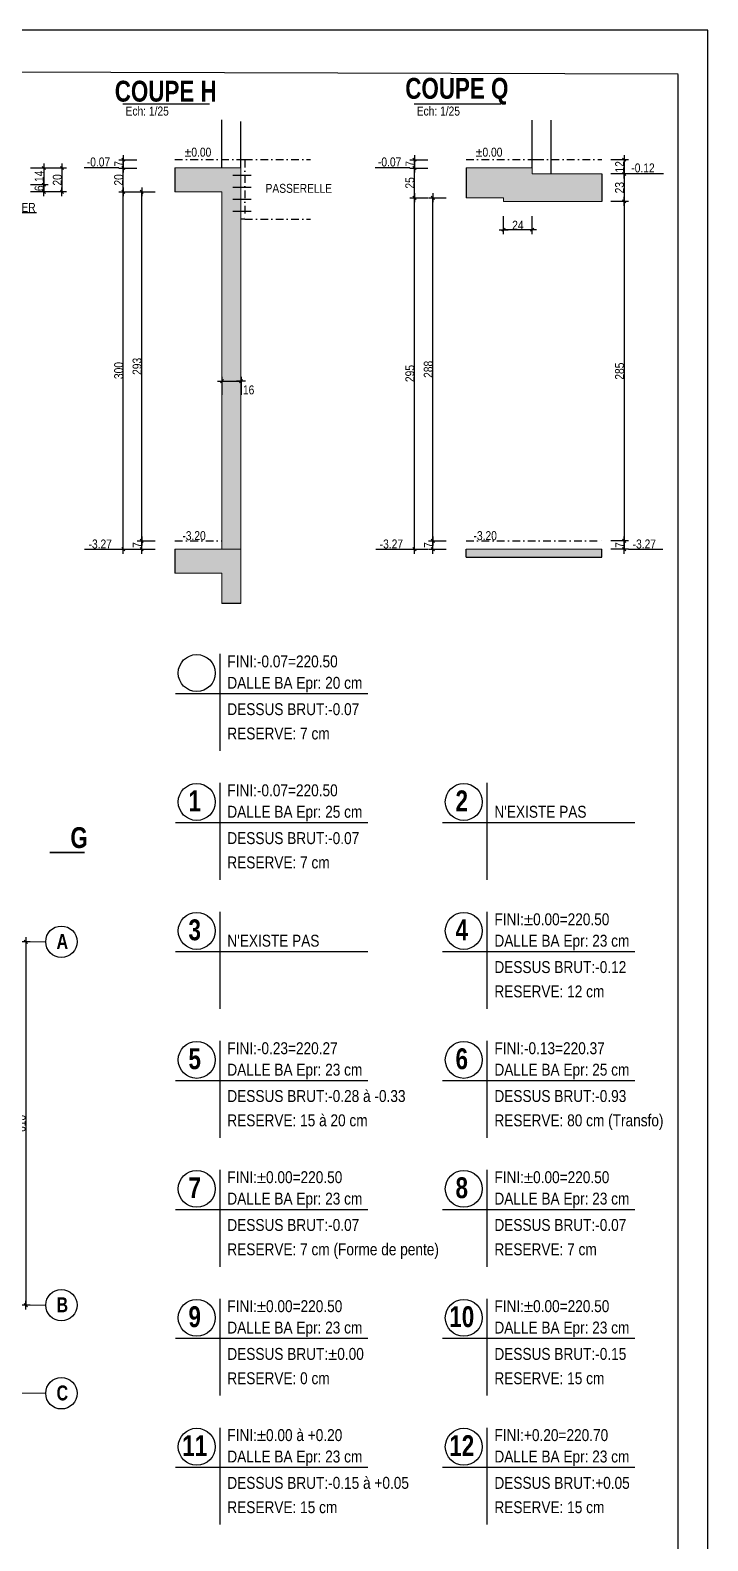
# Model space of a CAD drawing. Header units: centimetres. Extents: x 13865 to 22908, y -23237 to -19037.
# Drawn here: x 21770 to 22908, y -21573 to -19037 of the extents above; entities that cross this region are included whole.
import ezdxf
from ezdxf.enums import TextEntityAlignment as Align

# ---------------------------------------------------------------- set-up
doc = ezdxf.new("R2010")
doc.units = ezdxf.units.CM
doc.header["$LTSCALE"] = 25.4
doc.header["$PDMODE"] = 1
doc.header["$PDSIZE"] = -2
doc.linetypes.add('Style de ligne -6', pattern=[1.04164, 0.625, -0.20828, 0.06943, -0.13893])
doc.linetypes.add('TIRETPTX2', pattern=[50.8, 25.4, -12.7, 0, -12.7])
for name, color, linetype in [('01_cote_gen', 4, 'Continuous'), ('01_linteaux', 2, 'Continuous'), ('01_poch_BN', 9, 'Continuous'), ('01_texte', 230, 'Continuous'), ('AA_COTES', 2, 'Continuous')]:
    doc.layers.add(name, color=color, linetype=linetype)
doc.layers.add('01_murs_coup', color=5, linetype='Continuous', lineweight=60)
doc.layers.add('B Général', color=7, linetype='Continuous', lineweight=5)
doc.styles.add('ARIAL NA', font='ARIALN.TTF')
doc.styles.add('impact', font='impact.ttf')
doc.styles.add('STYLE2', font='ARIALN.TTF')
doc.dimstyles.new('JB25', dxfattribs={"dimscale": 0.1, "dimtxt": 150, "dimasz": 15, "dimexe": 0.1, "dimexo": 0.1, "dimgap": 0.09, "dimtad": 1, "dimdec": 1, "dimlfac": 0.5, "dimdsep": 46, "dimtxsty": 'STYLE2', "dimblk1": 'BOND_G', "dimblk2": 'BOND_D', "dimsah": 1, "dimcen": 1.5, "dimdle": 0.01, "dimse1": 1, "dimse2": 1, "dimclrd": 4, "dimclre": 2, "dimclrt": 6, "dimazin": 2, "dimtfac": 2.333333, "dimtdec": 1, "dimtix": 1, "dimtmove": 2, "dimatfit": 3, "dimldrblk": 'BOND_G', "dimfxl": 1, "dimtolj": 1, "dimtzin": 0, "dimarcsym": 0})
doc.dimstyles.new('JB50', dxfattribs={"dimscale": 0.1, "dimtxt": 150, "dimasz": 15, "dimexe": 0.1, "dimexo": 0.1, "dimgap": 0.09, "dimtad": 1, "dimdec": 1, "dimdsep": 46, "dimtxsty": 'STYLE2', "dimblk1": 'BOND_G', "dimblk2": 'BOND_D', "dimsah": 1, "dimcen": 1.5, "dimdle": 0.01, "dimse1": 1, "dimse2": 1, "dimclrd": 4, "dimclre": 2, "dimclrt": 6, "dimazin": 2, "dimtfac": 2.333333, "dimtdec": 1, "dimtix": 1, "dimtmove": 2, "dimatfit": 3, "dimldrblk": 'BOND_G', "dimfxl": 1, "dimtolj": 1, "dimtzin": 0, "dimarcsym": 0})

# ---------------------------------------------------------------- blocks, each defined once
blk = doc.blocks.new('BOND_G')
at = {"layer": 'AA_COTES', "color": 0}
for p, q in [((5, 0), (-5, 0)), ((1.8, 1.8), (-1.8, -1.8)), ((0, -5), (0, 15))]:
    blk.add_line(p, q, dxfattribs=at)
blk = doc.blocks.new('BOND_D')
at = {"layer": 'AA_COTES', "color": 0}
for p, q in [((5, 0), (-5, 0)), ((-1.8, -1.8), (1.8, 1.8)), ((0, 5), (0, -15))]:
    blk.add_line(p, q, dxfattribs=at)
blk = doc.blocks.new('*D80')
at = {"layer": '01_cote_gen', "color": 4, "lineweight": -2, "transparency": 16777216}
blk.add_line((21762.8, -20568.6), (21762.8, -21175.6), dxfattribs=at)
at = {"layer": 'Defpoints', "color": 0, "transparency": 16777216}
for p in [(21783.6, -20567.1), (21762.8, -21177.1), (21783.6, -21177.1)]:
    blk.add_point(p, dxfattribs=at)
at = {"layer": '01_cote_gen', "color": 4, "lineweight": -2, "transparency": 16777216, "xscale": 1.5, "yscale": 1.5, "zscale": 1.5}
for name, p, rotation in [('BOND_G', (21762.8, -20567.1), 90), ('BOND_D', (21762.8, -21177.1), 270)]:
    blk.add_blockref(name, p, dxfattribs=dict(at, rotation=rotation))
at = {"layer": '01_cote_gen', "color": 6, "transparency": 16777216, "insert": (21755.1, -20872.1), "char_height": 15, "attachment_point": 5, "rotation": 90, "style": 'STYLE2'}
blk.add_mtext('\\A1;610', dxfattribs=at)
blk = doc.blocks.new('*D536')
at = {"layer": '01_cote_gen', "color": 4, "lineweight": -2, "ltscale": 2, "transparency": 16777216}
blk.add_line((21823.6, -19269.7), (21823.6, -19306.7), dxfattribs=at)
at = {"layer": 'Defpoints', "color": 0, "ltscale": 2, "transparency": 16777216}
for p in [(21744.2, -19268.2), (21744.2, -19308.2), (21823.6, -19308.2)]:
    blk.add_point(p, dxfattribs=at)
at = {"layer": '01_cote_gen', "color": 4, "lineweight": -2, "ltscale": 2, "transparency": 16777216, "xscale": 1.5, "yscale": 1.5, "zscale": 1.5}
for name, p, rotation in [('BOND_G', (21823.6, -19268.2), 90), ('BOND_D', (21823.6, -19308.2), 270)]:
    blk.add_blockref(name, p, dxfattribs=dict(at, rotation=rotation))
at = {"layer": '01_cote_gen', "color": 6, "lineweight": 0, "ltscale": 2, "transparency": 16777216, "insert": (21815.9, -19288.2), "char_height": 15, "attachment_point": 5, "rotation": 90, "style": 'STYLE2'}
blk.add_mtext('\\A1;20', dxfattribs=at)
blk = doc.blocks.new('*D537')
at = {"layer": '01_cote_gen', "color": 4, "lineweight": -2, "ltscale": 2, "transparency": 16777216}
blk.add_line((21793, -19269.7), (21793, -19294.7), dxfattribs=at)
at = {"layer": 'Defpoints', "color": 0, "ltscale": 2, "transparency": 16777216}
for p in [(21744.2, -19268.2), (21680.2, -19296.2), (21793, -19296.2)]:
    blk.add_point(p, dxfattribs=at)
at = {"layer": '01_cote_gen', "color": 4, "lineweight": -2, "ltscale": 2, "transparency": 16777216, "xscale": 1.5, "yscale": 1.5, "zscale": 1.5}
for name, p, rotation in [('BOND_G', (21793, -19268.2), 90), ('BOND_D', (21793, -19296.2), 270)]:
    blk.add_blockref(name, p, dxfattribs=dict(at, rotation=rotation))
at = {"layer": '01_cote_gen', "color": 6, "lineweight": 0, "ltscale": 2, "transparency": 16777216, "insert": (21785.4, -19282.2), "char_height": 15, "attachment_point": 5, "rotation": 90, "style": 'STYLE2'}
blk.add_mtext('\\A1;14', dxfattribs=at)
blk = doc.blocks.new('*D538')
at = {"layer": '01_cote_gen', "color": 4, "lineweight": -2, "ltscale": 2, "transparency": 16777216}
blk.add_line((21793, -19297.7), (21793, -19306.7), dxfattribs=at)
at = {"layer": 'Defpoints', "color": 0, "ltscale": 2, "transparency": 16777216}
for p in [(21680.2, -19296.2), (21680.2, -19308.2), (21793, -19308.2)]:
    blk.add_point(p, dxfattribs=at)
at = {"layer": '01_cote_gen', "color": 4, "lineweight": -2, "ltscale": 2, "transparency": 16777216, "xscale": 1.5, "yscale": 1.5, "zscale": 1.5}
for name, p, rotation in [('BOND_G', (21793, -19296.2), 90), ('BOND_D', (21793, -19308.2), 270)]:
    blk.add_blockref(name, p, dxfattribs=dict(at, rotation=rotation))
at = {"layer": '01_cote_gen', "color": 6, "lineweight": 0, "ltscale": 2, "transparency": 16777216, "insert": (21785.3, -19302.2), "char_height": 15, "attachment_point": 5, "rotation": 90, "style": 'STYLE2'}
blk.add_mtext('\\A1;6', dxfattribs=at)
blk = doc.blocks.new('*D552')
at = {"layer": '01_cote_gen', "color": 4, "lineweight": -2, "ltscale": 200, "transparency": 16777216}
blk.add_line((21957.5, -19906.7), (21957.5, -19895.7), dxfattribs=at)
at = {"layer": 'Defpoints', "color": 0, "ltscale": 200, "transparency": 16777216}
for p in [(21956.5, -19894.2), (21957.5, -19894.2), (21956.5, -19908.2)]:
    blk.add_point(p, dxfattribs=at)
at = {"layer": '01_cote_gen', "color": 4, "lineweight": -2, "ltscale": 200, "transparency": 16777216, "xscale": 1.5, "yscale": 1.5, "zscale": 1.5}
for name, p, rotation in [('BOND_D', (21957.5, -19894.2), 90), ('BOND_G', (21957.5, -19908.2), 270)]:
    blk.add_blockref(name, p, dxfattribs=dict(at, rotation=rotation))
at = {"layer": '01_cote_gen', "color": 6, "ltscale": 200, "transparency": 16777216, "insert": (21950, -19901.2), "char_height": 15, "attachment_point": 5, "rotation": 90, "style": 'STYLE2'}
blk.add_mtext('\\A1;7', dxfattribs=at)
blk = doc.blocks.new('*D553')
at = {"layer": '01_cote_gen', "color": 4, "lineweight": -2, "ltscale": 200, "transparency": 16777216}
blk.add_line((22093.7, -19626.2), (22122.7, -19626.2), dxfattribs=at)
at = {"layer": 'Defpoints', "color": 0, "ltscale": 200, "transparency": 16777216}
for p in [(22124.2, -19626.2), (22092.2, -19690.7), (22124.2, -19690.7)]:
    blk.add_point(p, dxfattribs=at)
at = {"layer": '01_cote_gen', "color": 4, "lineweight": -2, "ltscale": 200, "transparency": 16777216, "xscale": 1.5, "yscale": 1.5, "zscale": 1.5, "rotation": 180}
blk.add_blockref('BOND_G', (22092.2, -19626.2), dxfattribs=at)
at = {"layer": '01_cote_gen', "color": 4, "lineweight": -2, "ltscale": 200, "transparency": 16777216, "xscale": 1.5, "yscale": 1.5, "zscale": 1.5}
blk.add_blockref('BOND_D', (22124.2, -19626.2), dxfattribs=at)
at = {"layer": '01_cote_gen', "color": 6, "ltscale": 200, "transparency": 16777216, "insert": (22137, -19640.8), "char_height": 15, "attachment_point": 5, "style": 'STYLE2'}
blk.add_mtext('\\A1;16', dxfattribs=at)
blk = doc.blocks.new('*D554')
at = {"layer": '01_cote_gen', "color": 4, "lineweight": -2, "ltscale": 0.1, "transparency": 16777216}
blk.add_line((21926.6, -19906.7), (21926.6, -19309.7), dxfattribs=at)
at = {"layer": 'Defpoints', "color": 0, "ltscale": 0.1, "transparency": 16777216}
for p in [(21926.6, -19308.2), (22003.1, -19308.2), (22017.1, -19908.2)]:
    blk.add_point(p, dxfattribs=at)
at = {"layer": '01_cote_gen', "color": 4, "lineweight": -2, "ltscale": 0.1, "transparency": 16777216, "xscale": 1.5, "yscale": 1.5, "zscale": 1.5}
for name, p, rotation in [('BOND_D', (21926.6, -19308.2), 90), ('BOND_G', (21926.6, -19908.2), 270)]:
    blk.add_blockref(name, p, dxfattribs=dict(at, rotation=rotation))
at = {"layer": '01_cote_gen', "color": 6, "ltscale": 0.1, "transparency": 16777216, "insert": (21918.9, -19608.2), "char_height": 15, "attachment_point": 5, "rotation": 90, "style": 'STYLE2'}
blk.add_mtext('\\A1;300', dxfattribs=at)
blk = doc.blocks.new('*D555')
at = {"layer": '01_cote_gen', "color": 4, "lineweight": -2, "transparency": 16777216}
blk.add_line((21926.6, -19306.7), (21926.6, -19269.7), dxfattribs=at)
at = {"layer": 'Defpoints', "color": 0, "transparency": 16777216}
for p in [(21926.6, -19268.2), (22013.2, -19268.2), (22013.2, -19308.2)]:
    blk.add_point(p, dxfattribs=at)
at = {"layer": '01_cote_gen', "color": 4, "lineweight": -2, "transparency": 16777216, "xscale": 1.5, "yscale": 1.5, "zscale": 1.5}
for name, p, rotation in [('BOND_D', (21926.6, -19268.2), 90), ('BOND_G', (21926.6, -19308.2), 270)]:
    blk.add_blockref(name, p, dxfattribs=dict(at, rotation=rotation))
at = {"layer": '01_cote_gen', "color": 6, "transparency": 16777216, "insert": (21918.9, -19288.2), "char_height": 15, "attachment_point": 5, "rotation": 90, "style": 'STYLE2'}
blk.add_mtext('\\A1;20', dxfattribs=at)
blk = doc.blocks.new('*D556')
at = {"layer": '01_cote_gen', "color": 4, "lineweight": -2, "transparency": 16777216}
blk.add_line((21926.6, -19266.7), (21926.6, -19255.7), dxfattribs=at)
at = {"layer": 'Defpoints', "color": 0, "transparency": 16777216}
for p in [(21926.6, -19254.2), (22035.2, -19254.2), (22036, -19268.2)]:
    blk.add_point(p, dxfattribs=at)
at = {"layer": '01_cote_gen', "color": 4, "lineweight": -2, "transparency": 16777216, "xscale": 1.5, "yscale": 1.5, "zscale": 1.5}
for name, p, rotation in [('BOND_D', (21926.6, -19254.2), 90), ('BOND_G', (21926.6, -19268.2), 270)]:
    blk.add_blockref(name, p, dxfattribs=dict(at, rotation=rotation))
at = {"layer": '01_cote_gen', "color": 6, "transparency": 16777216, "insert": (21919.1, -19261.2), "char_height": 15, "attachment_point": 5, "rotation": 90, "style": 'STYLE2'}
blk.add_mtext('\\A1;7', dxfattribs=at)
blk = doc.blocks.new('*D557')
at = {"layer": '01_cote_gen', "color": 4, "lineweight": -2, "transparency": 16777216}
blk.add_line((21957.5, -19892.7), (21957.5, -19309.7), dxfattribs=at)
at = {"layer": 'Defpoints', "color": 0, "transparency": 16777216}
for p in [(21957.5, -19308.2), (22027.4, -19308.2), (21980, -19894.2)]:
    blk.add_point(p, dxfattribs=at)
at = {"layer": '01_cote_gen', "color": 4, "lineweight": -2, "transparency": 16777216, "xscale": 1.5, "yscale": 1.5, "zscale": 1.5}
for name, p, rotation in [('BOND_D', (21957.5, -19308.2), 90), ('BOND_G', (21957.5, -19894.2), 270)]:
    blk.add_blockref(name, p, dxfattribs=dict(at, rotation=rotation))
at = {"layer": '01_cote_gen', "color": 6, "transparency": 16777216, "insert": (21949.8, -19601.2), "char_height": 15, "attachment_point": 5, "rotation": 90, "style": 'STYLE2'}
blk.add_mtext('\\A1;293', dxfattribs=at)
blk = doc.blocks.new('*D792')
at = {"layer": '01_cote_gen', "color": 4, "lineweight": -2, "ltscale": 200, "transparency": 16777216}
blk.add_line((22446.3, -19906.7), (22446.3, -19895.7), dxfattribs=at)
at = {"layer": 'Defpoints', "color": 0, "ltscale": 200, "transparency": 16777216}
for p in [(22445.3, -19894.2), (22446.3, -19894.2), (22445.3, -19908.2)]:
    blk.add_point(p, dxfattribs=at)
at = {"layer": '01_cote_gen', "color": 4, "lineweight": -2, "ltscale": 200, "transparency": 16777216, "xscale": 1.5, "yscale": 1.5, "zscale": 1.5}
for name, p, rotation in [('BOND_D', (22446.3, -19894.2), 90), ('BOND_G', (22446.3, -19908.2), 270)]:
    blk.add_blockref(name, p, dxfattribs=dict(at, rotation=rotation))
at = {"layer": '01_cote_gen', "color": 6, "ltscale": 200, "transparency": 16777216, "insert": (22438.8, -19901.2), "char_height": 15, "attachment_point": 5, "rotation": 90, "style": 'STYLE2'}
blk.add_mtext('\\A1;7', dxfattribs=at)
blk = doc.blocks.new('*D793')
at = {"layer": '01_cote_gen', "color": 4, "lineweight": -2, "ltscale": 0.1, "transparency": 16777216}
blk.add_line((22415.4, -19906.7), (22415.4, -19319.7), dxfattribs=at)
at = {"layer": 'Defpoints', "color": 0, "ltscale": 0.1, "transparency": 16777216}
for p in [(22415.4, -19318.2), (22492, -19318.2), (22506, -19908.2)]:
    blk.add_point(p, dxfattribs=at)
at = {"layer": '01_cote_gen', "color": 4, "lineweight": -2, "ltscale": 0.1, "transparency": 16777216, "xscale": 1.5, "yscale": 1.5, "zscale": 1.5}
for name, p, rotation in [('BOND_D', (22415.4, -19318.2), 90), ('BOND_G', (22415.4, -19908.2), 270)]:
    blk.add_blockref(name, p, dxfattribs=dict(at, rotation=rotation))
at = {"layer": '01_cote_gen', "color": 6, "ltscale": 0.1, "transparency": 16777216, "insert": (22407.7, -19613.2), "char_height": 15, "attachment_point": 5, "rotation": 90, "style": 'STYLE2'}
blk.add_mtext('\\A1;295', dxfattribs=at)
blk = doc.blocks.new('*D794')
at = {"layer": '01_cote_gen', "color": 4, "lineweight": -2, "transparency": 16777216}
blk.add_line((22415.4, -19316.7), (22415.4, -19269.7), dxfattribs=at)
at = {"layer": 'Defpoints', "color": 0, "transparency": 16777216}
for p in [(22415.4, -19268.2), (22502, -19268.2), (22502, -19318.2)]:
    blk.add_point(p, dxfattribs=at)
at = {"layer": '01_cote_gen', "color": 4, "lineweight": -2, "transparency": 16777216, "xscale": 1.5, "yscale": 1.5, "zscale": 1.5}
for name, p, rotation in [('BOND_D', (22415.4, -19268.2), 90), ('BOND_G', (22415.4, -19318.2), 270)]:
    blk.add_blockref(name, p, dxfattribs=dict(at, rotation=rotation))
at = {"layer": '01_cote_gen', "color": 6, "transparency": 16777216, "insert": (22407.7, -19293.2), "char_height": 15, "attachment_point": 5, "rotation": 90, "style": 'STYLE2'}
blk.add_mtext('\\A1;25', dxfattribs=at)
blk = doc.blocks.new('*D795')
at = {"layer": '01_cote_gen', "color": 4, "lineweight": -2, "transparency": 16777216}
blk.add_line((22415.4, -19266.7), (22415.4, -19255.7), dxfattribs=at)
at = {"layer": 'Defpoints', "color": 0, "transparency": 16777216}
for p in [(22415.4, -19254.2), (22524, -19254.2), (22524.8, -19268.2)]:
    blk.add_point(p, dxfattribs=at)
at = {"layer": '01_cote_gen', "color": 4, "lineweight": -2, "transparency": 16777216, "xscale": 1.5, "yscale": 1.5, "zscale": 1.5}
for name, p, rotation in [('BOND_D', (22415.4, -19254.2), 90), ('BOND_G', (22415.4, -19268.2), 270)]:
    blk.add_blockref(name, p, dxfattribs=dict(at, rotation=rotation))
at = {"layer": '01_cote_gen', "color": 6, "transparency": 16777216, "insert": (22407.9, -19261.2), "char_height": 15, "attachment_point": 5, "rotation": 90, "style": 'STYLE2'}
blk.add_mtext('\\A1;7', dxfattribs=at)
blk = doc.blocks.new('*D796')
at = {"layer": '01_cote_gen', "color": 4, "lineweight": -2, "transparency": 16777216}
blk.add_line((22446.3, -19892.7), (22446.3, -19319.7), dxfattribs=at)
at = {"layer": 'Defpoints', "color": 0, "transparency": 16777216}
for p in [(22446.3, -19318.2), (22513.3, -19318.2), (22468.8, -19894.2)]:
    blk.add_point(p, dxfattribs=at)
at = {"layer": '01_cote_gen', "color": 4, "lineweight": -2, "transparency": 16777216, "xscale": 1.5, "yscale": 1.5, "zscale": 1.5}
for name, p, rotation in [('BOND_D', (22446.3, -19318.2), 90), ('BOND_G', (22446.3, -19894.2), 270)]:
    blk.add_blockref(name, p, dxfattribs=dict(at, rotation=rotation))
at = {"layer": '01_cote_gen', "color": 6, "transparency": 16777216, "insert": (22438.7, -19606.2), "char_height": 15, "attachment_point": 5, "rotation": 90, "style": 'STYLE2'}
blk.add_mtext('\\A1;288', dxfattribs=at)
blk = doc.blocks.new('*D797')
at = {"layer": '01_cote_gen', "color": 4, "lineweight": -2, "transparency": 16777216}
blk.add_line((22767.5, -19255.7), (22767.5, -19276.7), dxfattribs=at)
at = {"layer": 'Defpoints', "color": 0, "transparency": 16777216}
for p in [(22729.9, -19254.2), (22729.9, -19278.2), (22767.5, -19278.2)]:
    blk.add_point(p, dxfattribs=at)
at = {"layer": '01_cote_gen', "color": 4, "lineweight": -2, "transparency": 16777216, "xscale": 1.5, "yscale": 1.5, "zscale": 1.5}
for name, p, rotation in [('BOND_G', (22767.5, -19254.2), 90), ('BOND_D', (22767.5, -19278.2), 270)]:
    blk.add_blockref(name, p, dxfattribs=dict(at, rotation=rotation))
at = {"layer": '01_cote_gen', "color": 6, "transparency": 16777216, "insert": (22759.9, -19266.2), "char_height": 15, "attachment_point": 5, "rotation": 90, "style": 'STYLE2'}
blk.add_mtext('\\A1;12', dxfattribs=at)
blk = doc.blocks.new('*D798')
at = {"layer": '01_cote_gen', "color": 4, "lineweight": -2, "transparency": 16777216}
blk.add_line((22767.5, -19279.7), (22767.5, -19322.7), dxfattribs=at)
at = {"layer": 'Defpoints', "color": 0, "transparency": 16777216}
for p in [(22729.9, -19278.2), (22729.9, -19324.2), (22767.5, -19324.2)]:
    blk.add_point(p, dxfattribs=at)
at = {"layer": '01_cote_gen', "color": 4, "lineweight": -2, "transparency": 16777216, "xscale": 1.5, "yscale": 1.5, "zscale": 1.5}
for name, p, rotation in [('BOND_G', (22767.5, -19278.2), 90), ('BOND_D', (22767.5, -19324.2), 270)]:
    blk.add_blockref(name, p, dxfattribs=dict(at, rotation=rotation))
at = {"layer": '01_cote_gen', "color": 6, "transparency": 16777216, "insert": (22759.8, -19301.2), "char_height": 15, "attachment_point": 5, "rotation": 90, "style": 'STYLE2'}
blk.add_mtext('\\A1;23', dxfattribs=at)
blk = doc.blocks.new('*D799')
at = {"layer": '01_cote_gen', "color": 4, "lineweight": -2, "transparency": 16777216}
blk.add_line((22767.5, -19325.7), (22767.5, -19892.7), dxfattribs=at)
at = {"layer": 'Defpoints', "color": 0, "transparency": 16777216}
for p in [(22692.8, -19324.2), (22692.8, -19894.2), (22767.5, -19894.2)]:
    blk.add_point(p, dxfattribs=at)
at = {"layer": '01_cote_gen', "color": 4, "lineweight": -2, "transparency": 16777216, "xscale": 1.5, "yscale": 1.5, "zscale": 1.5}
for name, p, rotation in [('BOND_G', (22767.5, -19324.2), 90), ('BOND_D', (22767.5, -19894.2), 270)]:
    blk.add_blockref(name, p, dxfattribs=dict(at, rotation=rotation))
at = {"layer": '01_cote_gen', "color": 6, "transparency": 16777216, "insert": (22759.8, -19609.2), "char_height": 15, "attachment_point": 5, "rotation": 90, "style": 'STYLE2'}
blk.add_mtext('\\A1;285', dxfattribs=at)
blk = doc.blocks.new('*D800')
at = {"layer": '01_cote_gen', "color": 4, "lineweight": -2, "transparency": 16777216}
blk.add_line((22767.5, -19895.7), (22767.5, -19906.7), dxfattribs=at)
at = {"layer": 'Defpoints', "color": 0, "transparency": 16777216}
for p in [(22704.9, -19894.2), (22704.9, -19908.2), (22767.5, -19908.2)]:
    blk.add_point(p, dxfattribs=at)
at = {"layer": '01_cote_gen', "color": 4, "lineweight": -2, "transparency": 16777216, "xscale": 1.5, "yscale": 1.5, "zscale": 1.5}
for name, p, rotation in [('BOND_G', (22767.5, -19894.2), 90), ('BOND_D', (22767.5, -19908.2), 270)]:
    blk.add_blockref(name, p, dxfattribs=dict(at, rotation=rotation))
at = {"layer": '01_cote_gen', "color": 6, "transparency": 16777216, "insert": (22760, -19901.2), "char_height": 15, "attachment_point": 5, "rotation": 90, "style": 'STYLE2'}
blk.add_mtext('\\A1;7', dxfattribs=at)
blk = doc.blocks.new('*D801')
at = {"layer": '01_cote_gen', "color": 4, "lineweight": -2, "transparency": 16777216}
blk.add_line((22611.5, -19371.8), (22566.5, -19371.8), dxfattribs=at)
at = {"layer": 'Defpoints', "color": 0, "transparency": 16777216}
for p in [(22613, -19278.2), (22565, -19324.2), (22565, -19371.8)]:
    blk.add_point(p, dxfattribs=at)
at = {"layer": '01_cote_gen', "color": 4, "lineweight": -2, "transparency": 16777216, "xscale": 1.5, "yscale": 1.5, "zscale": 1.5, "rotation": 180}
blk.add_blockref('BOND_D', (22565, -19371.8), dxfattribs=at)
at = {"layer": '01_cote_gen', "color": 4, "lineweight": -2, "transparency": 16777216, "xscale": 1.5, "yscale": 1.5, "zscale": 1.5}
blk.add_blockref('BOND_G', (22613, -19371.8), dxfattribs=at)
at = {"layer": '01_cote_gen', "color": 6, "transparency": 16777216, "insert": (22589, -19364.2), "char_height": 15, "attachment_point": 5, "style": 'STYLE2'}
blk.add_mtext('\\A1;24', dxfattribs=at)

msp = doc.modelspace()

# ---------------------------------------------------------------- hatches: boundary and pattern name
at = {"layer": '01_poch_BN'}
h = msp.add_hatch(color=256, dxfattribs=at)
h.dxf.hatch_style = 1
h.paths.add_polyline_path([(22124.15, -19908.18), (22013.2, -19908.18), (22013.2, -19948.18), (22092.15, -19948.18), (22092.15, -19999.14), (22124.15, -19999.14)])
h.paths.add_polyline_path([(22124.15, -19268.18), (22013.2, -19268.18), (22013.2, -19308.18), (22092.15, -19308.18), (22092.15, -19908.18), (22124.15, -19908.18)])
h = msp.add_hatch(color=256, dxfattribs=at)
h.dxf.hatch_style = 1
h.paths.add_polyline_path([(22729.87, -19278.18), (22612.99, -19278.18), (22612.99, -19268.18), (22502.04, -19268.18), (22502.04, -19318.18), (22564.99, -19318.18), (22564.99, -19324.18), (22729.87, -19324.18)])
h.paths.add_polyline_path([(22729.87, -19908.18), (22502.04, -19908.18), (22502.04, -19921.26), (22729.87, -19921.26)])

# ---------------------------------------------------------------- linework, layer by layer
at = {"layer": '01_cote_gen'}
for p, q in [((22907.91, -19036.88), (14000.35, -19036.88)), ((22907.91, -21751.88), (22907.91, -19036.88))]:
    msp.add_line(p, q, dxfattribs=at)
at = {"layer": '01_linteaux', "ltscale": 0.1}
for p, q in [((22092.15, -19268.18), (22092.15, -19187.52)), ((22124.15, -19268.35), (22124.15, -19189.87)), ((22612.99, -19268.35), (22612.99, -19187.69)), ((22644.99, -19278.18), (22644.99, -19187.69)), ((22110.49, -19280.49), (22141.21, -19280.49)), ((22110.49, -19300.49), (22141.21, -19300.49)), ((22110.49, -19320.49), (22141.21, -19320.49)), ((22110.49, -19340.49), (22141.21, -19340.49))]:
    msp.add_line(p, q, dxfattribs=at)
at = {"layer": '01_linteaux', "linetype": 'TIRETPTX2', "ltscale": 0.02}
for p, q in [((22013.2, -19254.18), (22124.15, -19254.18)), ((22124.15, -19254.18), (22130.76, -19254.18)), ((22130.76, -19254.18), (22130.76, -19354.18)), ((22130.76, -19254.18), (22241.03, -19254.18)), ((22502.04, -19254.18), (22612.99, -19254.18)), ((22612.99, -19254.18), (22619.6, -19254.18)), ((22619.6, -19254.18), (22729.87, -19254.18)), ((22130.76, -19354.18), (22124.15, -19354.18)), ((22130.76, -19354.18), (22241.03, -19354.18)), ((22013.2, -19894.18), (22092.15, -19894.18)), ((22502.04, -19894.18), (22729.87, -19894.18))]:
    msp.add_line(p, q, dxfattribs=at)
at = {"layer": '01_murs_coup', "linetype": 'Continuous', "lineweight": 5}
for p, q in [((22013.2, -19268.18), (22124.15, -19268.18)), ((22124.15, -19908.18), (22124.15, -19268.18)), ((22502.04, -19268.18), (22612.99, -19268.18)), ((22612.99, -19268.35), (22612.99, -19278.18)), ((22612.99, -19278.18), (22729.87, -19278.18)), ((22013.2, -19308.18), (22092.15, -19308.18)), ((22092.15, -19908.18), (22092.15, -19308.18)), ((22502.04, -19318.18), (22564.99, -19318.18)), ((22564.99, -19324.18), (22564.99, -19318.18)), ((22564.99, -19324.18), (22729.87, -19324.18)), ((22013.2, -19908.18), (22124.15, -19908.18)), ((22124.15, -19999.14), (22124.15, -19908.18)), ((22502.04, -19908.18), (22729.87, -19908.18)), ((22013.2, -19948.18), (22092.15, -19948.18)), ((22092.15, -19999.14), (22092.15, -19948.18))]:
    msp.add_line(p, q, dxfattribs=at)
at = {"layer": '01_poch_BN', "ltscale": 200}
for p, q in [((22013.2, -19268.18), (22013.2, -19308.18)), ((22502.04, -19268.18), (22502.04, -19318.18)), ((22729.87, -19278.18), (22729.87, -19324.18)), ((22013.2, -19908.18), (22013.2, -19948.18)), ((22502.04, -19921.26), (22502.04, -19908.18)), ((22502.04, -19921.26), (22729.87, -19921.26)), ((22729.87, -19921.26), (22729.87, -19908.18))]:
    msp.add_line(p, q, dxfattribs=at)
at = {"layer": '01_poch_BN'}
msp.add_line((22124.15, -19999.14), (22092.15, -19999.14), dxfattribs=at)
at = {"layer": '01_texte'}
for p, q in [((22857.91, -19110.66), (14050.35, -19086.45)), ((22857.91, -21751.88), (22857.91, -19111.09)), ((21925.96, -19160.31), (22071.56, -19160.31)), ((22414.8, -19160.31), (22560.4, -19160.31)), ((21919.07, -19268.18), (21860.74, -19268.18)), ((22407.9, -19268.18), (22349.58, -19268.18)), ((22833.31, -19278.18), (22774.98, -19278.18)), ((21780.96, -19343.52), (21698.45, -19343.52)), ((21861.48, -19908.18), (21919.07, -19908.18)), ((22350.32, -19908.18), (22407.9, -19908.18)), ((22774.98, -19908.18), (22832.56, -19908.18)), ((22088.55, -20084), (22088.55, -20246.64)), ((22014.38, -20150.39), (22337.07, -20150.39)), ((22088.55, -20300.47), (22088.55, -20463.12)), ((22536.93, -20300.47), (22536.93, -20463.12)), ((22014.38, -20366.86), (22337.07, -20366.86)), ((22462.76, -20366.86), (22785.45, -20366.86)), ((22088.55, -20516.95), (22088.55, -20679.59)), ((22536.93, -20516.95), (22536.93, -20679.59)), ((22014.38, -20583.33), (22337.07, -20583.33)), ((22462.76, -20583.33), (22785.45, -20583.33)), ((22088.55, -20733.42), (22088.55, -20896.06)), ((22536.93, -20733.42), (22536.93, -20896.06)), ((22014.38, -20799.8), (22337.07, -20799.8)), ((22462.76, -20799.8), (22785.45, -20799.8)), ((22088.55, -20949.89), (22088.55, -21112.53)), ((22536.93, -20949.89), (22536.93, -21112.53)), ((22014.38, -21016.28), (22337.07, -21016.28)), ((22462.76, -21016.28), (22785.45, -21016.28)), ((22088.55, -21166.36), (22088.55, -21329.01)), ((22536.93, -21166.36), (22536.93, -21329.01)), ((22014.38, -21232.75), (22337.07, -21232.75)), ((22462.76, -21232.75), (22785.45, -21232.75)), ((22088.55, -21382.83), (22088.55, -21545.48)), ((22536.93, -21382.83), (22536.93, -21545.48)), ((22014.38, -21449.22), (22337.07, -21449.22)), ((22462.76, -21449.22), (22785.45, -21449.22))]:
    msp.add_line(p, q, dxfattribs=at)
at = {"layer": '01_texte', "const_width": 3}
msp.add_lwpolyline([(21861.63, -20417.37), (21803.13, -20417.37)], dxfattribs=at)
at = {"layer": '01_texte'}
for centre, radius in [((22049.83, -20115.98), 30.98), ((22049.83, -20332.45), 30.98), ((22498.2, -20332.45), 30.98), ((22049.83, -20548.92), 30.98), ((22498.2, -20548.92), 30.98), ((21822.62, -20567.1), 26.34), ((22049.83, -20765.39), 30.98), ((22498.2, -20765.39), 30.98), ((22049.83, -20981.86), 30.98), ((22498.2, -20981.86), 30.98), ((21822.62, -21177.1), 26.34), ((22049.83, -21198.34), 30.98), ((22498.2, -21198.34), 30.98), ((21822.62, -21325.1), 26.34), ((22049.83, -21414.81), 30.98), ((22498.2, -21414.81), 30.98)]:
    msp.add_circle(centre, radius, dxfattribs=at)
at = {"layer": 'B Général', "color": 1, "linetype": 'Style de ligne -6', "lineweight": 13, "ltscale": 3}
for p, q in [((21796.28, -20567.1), (16731.13, -20567.1)), ((21796.28, -21177.1), (16731.13, -21177.1)), ((21796.28, -21325.1), (16731.13, -21325.1))]:
    msp.add_line(p, q, dxfattribs=at)

# ---------------------------------------------------------------- texts
at = {"layer": '01_texte', "style": 'impact'}
for s, p in [('COUPE Q', (22486.61, -19139.21)), ('COUPE H', (21997.77, -19139.21))]:
    msp.add_text(s, height=35, dxfattribs=at).set_placement(p, align=Align.MIDDLE)
at = {"layer": '01_texte'}
for s, height, style, p in [('Ech: 1/25', 15, 'STYLE2', (21930.44, -19180.09)), ('Ech: 1/25', 15, 'STYLE2', (22419.27, -19180.09)), ('%%P0.00', 15, 'ARIAL NA', (22029.34, -19249.1)), ('%%P0.00', 15, 'ARIAL NA', (22518.17, -19249.1)), ('-0.07', 15, 'ARIAL NA', (21865.33, -19265.56)), ('-0.07', 15, 'ARIAL NA', (22354.17, -19265.56)), ('-0.12', 15, 'ARIAL NA', (22779.57, -19275.56)), ('PASSERELLE', 15, 'ARIAL NA', (22165.43, -19309.86)), ('LARMIER', 15, 'ARIAL NA', (21703.04, -19341.82)), ('-3.20', 15, 'ARIAL NA', (22025.79, -19892.87)), ('-3.20', 15, 'ARIAL NA', (22514.62, -19892.87)), ('-3.27', 15, 'ARIAL NA', (21868.25, -19906.87)), ('-3.27', 15, 'ARIAL NA', (22357.08, -19906.87)), ('-3.27', 15, 'ARIAL NA', (22781.75, -19906.87)), ('FINI:-0.07=220.50', 20, 'ARIAL NA', (22101.25, -20106.44)), ('DALLE BA Epr: 20 cm', 20, 'ARIAL NA', (22101.25, -20142.4)), ('DESSUS BRUT:-0.07', 20, 'ARIAL NA', (22101.25, -20186.65)), ('RESERVE: 7 cm', 20, 'ARIAL NA', (22101.25, -20227.49)), ('FINI:-0.07=220.50', 20, 'ARIAL NA', (22101.25, -20322.91)), ('DALLE BA Epr: 25 cm', 20, 'ARIAL NA', (22101.25, -20358.87)), ("N'EXISTE PAS", 20, 'ARIAL NA', (22549.63, -20358.87)), ('DESSUS BRUT:-0.07', 20, 'ARIAL NA', (22101.25, -20403.12)), ('RESERVE: 7 cm', 20, 'ARIAL NA', (22101.25, -20443.96)), ('FINI:%%P0.00=220.50', 20, 'ARIAL NA', (22549.63, -20539.38)), ("N'EXISTE PAS", 20, 'ARIAL NA', (22101.25, -20575.35)), ('DALLE BA Epr: 23 cm', 20, 'ARIAL NA', (22549.63, -20575.35)), ('DESSUS BRUT:-0.12', 20, 'ARIAL NA', (22549.63, -20619.59)), ('RESERVE: 12 cm', 20, 'ARIAL NA', (22549.63, -20660.43)), ('FINI:-0.23=220.27', 20, 'ARIAL NA', (22101.25, -20755.86)), ('FINI:-0.13=220.37', 20, 'ARIAL NA', (22549.63, -20755.86)), ('DALLE BA Epr: 23 cm', 20, 'ARIAL NA', (22101.25, -20791.82)), ('DALLE BA Epr: 25 cm', 20, 'ARIAL NA', (22549.63, -20791.82)), ('DESSUS BRUT:-0.28 à -0.33', 20, 'ARIAL NA', (22101.25, -20836.06)), ('DESSUS BRUT:-0.93', 20, 'ARIAL NA', (22549.63, -20836.06)), ('RESERVE: 15 à 20 cm', 20, 'ARIAL NA', (22101.25, -20876.9)), ('RESERVE: 80 cm (Transfo)', 20, 'ARIAL NA', (22549.63, -20876.9)), ('FINI:%%P0.00=220.50', 20, 'ARIAL NA', (22101.25, -20972.33)), ('FINI:%%P0.00=220.50', 20, 'ARIAL NA', (22549.63, -20972.33)), ('DALLE BA Epr: 23 cm', 20, 'ARIAL NA', (22101.25, -21008.29)), ('DALLE BA Epr: 23 cm', 20, 'ARIAL NA', (22549.63, -21008.29)), ('DESSUS BRUT:-0.07', 20, 'ARIAL NA', (22101.25, -21052.54)), ('DESSUS BRUT:-0.07', 20, 'ARIAL NA', (22549.63, -21052.54)), ('RESERVE: 7 cm (Forme de pente)', 20, 'ARIAL NA', (22101.25, -21093.38)), ('RESERVE: 7 cm', 20, 'ARIAL NA', (22549.63, -21093.38)), ('FINI:%%P0.00=220.50', 20, 'ARIAL NA', (22101.25, -21188.8)), ('FINI:%%P0.00=220.50', 20, 'ARIAL NA', (22549.63, -21188.8)), ('DALLE BA Epr: 23 cm', 20, 'ARIAL NA', (22101.25, -21224.76)), ('DALLE BA Epr: 23 cm', 20, 'ARIAL NA', (22549.63, -21224.76)), ('DESSUS BRUT:%%P0.00', 20, 'ARIAL NA', (22101.25, -21269.01)), ('DESSUS BRUT:-0.15', 20, 'ARIAL NA', (22549.63, -21269.01)), ('RESERVE: 0 cm', 20, 'ARIAL NA', (22101.25, -21309.85)), ('RESERVE: 15 cm', 20, 'ARIAL NA', (22549.63, -21309.85)), ('FINI:%%P0.00 à +0.20', 20, 'ARIAL NA', (22101.25, -21405.27)), ('FINI:+0.20=220.70', 20, 'ARIAL NA', (22549.63, -21405.27)), ('DALLE BA Epr: 23 cm', 20, 'ARIAL NA', (22101.25, -21441.24)), ('DALLE BA Epr: 23 cm', 20, 'ARIAL NA', (22549.63, -21441.24)), ('DESSUS BRUT:-0.15 à +0.05', 20, 'ARIAL NA', (22101.25, -21485.48)), ('DESSUS BRUT:+0.05', 20, 'ARIAL NA', (22549.63, -21485.48)), ('RESERVE: 15 cm', 20, 'ARIAL NA', (22101.25, -21526.32)), ('RESERVE: 15 cm', 20, 'ARIAL NA', (22549.63, -21526.32))]:
    msp.add_text(s, height=height, dxfattribs=dict(at, style=style)).set_placement(p)
at = {"layer": '01_texte', "style": 'impact'}
for s, p in [('1', (22046.49, -20330.57)), ('2', (22494.87, -20330.57)), ('3', (22046.49, -20547.04)), ('4', (22494.87, -20547.04)), ('5', (22046.49, -20763.51)), ('6', (22494.87, -20763.51)), ('7', (22046.49, -20979.98)), ('8', (22494.87, -20979.98)), ('9', (22046.49, -21196.46)), ('10', (22494.87, -21196.46)), ('11', (22046.49, -21412.93)), ('12', (22494.87, -21412.93))]:
    msp.add_text(s, height=35, dxfattribs=at).set_placement(p, align=Align.MIDDLE_CENTER)
msp.add_text('G', height=35, rotation=0, dxfattribs=at).set_placement((21852.38, -20420.22), align=Align.BOTTOM_CENTER)
for s, p in [('A', (21814.52, -20579.01)), ('B', (21814.52, -21189.01)), ('C', (21814.52, -21337.01))]:
    msp.add_text(s, height=25, rotation=0, dxfattribs=at).set_placement(p)

# ---------------------------------------------------------------- dimensions: what is measured, and where the dimension line sits
at = {"layer": '01_cote_gen'}
for base, p1, p2, dimstyle, picture, middle in [((21926.57, -19254.18), (22035.99, -19268.18), (22035.17, -19254.18), 'JB25', '*D556', (21919.06, -19261.18)), ((22415.4, -19254.18), (22524.83, -19268.18), (22524.01, -19254.18), 'JB25', '*D795', (22407.89, -19261.18)), ((22767.48, -19278.18), (22729.87, -19254.18), (22729.87, -19278.18), 'JB25', '*D797', (22759.94, -19266.18)), ((21926.57, -19268.18), (22013.2, -19308.18), (22013.2, -19268.18), 'JB25', '*D555', (21918.9, -19288.18)), ((22415.4, -19268.18), (22502.04, -19318.18), (22502.04, -19268.18), 'JB25', '*D794', (22407.74, -19293.18)), ((22767.48, -19324.18), (22729.87, -19278.18), (22729.87, -19324.18), 'JB25', '*D798', (22759.81, -19301.18)), ((21957.49, -19308.18), (21979.99, -19894.18), (22027.38, -19308.18), 'JB25', '*D557', (21949.82, -19601.18)), ((22446.32, -19318.18), (22468.82, -19894.18), (22513.35, -19318.18), 'JB25', '*D796', (22438.66, -19606.18)), ((22767.48, -19894.18), (22692.84, -19324.18), (22692.84, -19894.18), 'JB25', '*D799', (22759.81, -19609.18)), ((22767.48, -19908.18), (22704.95, -19894.18), (22704.95, -19908.18), 'JB25', '*D800', (22759.97, -19901.18)), ((21762.75, -21177.1), (21783.64, -20567.1), (21783.64, -21177.1), 'JB50', '*D80', (21755.08, -20872.1))]:
    dim = msp.add_linear_dim(base=base, p1=p1, p2=p2, angle=90, dimstyle=dimstyle, dxfattribs=at)
    dim.commit()
    dim.dimension.update_dxf_attribs({"geometry": picture, "text_midpoint": middle})
at = {"layer": '01_cote_gen', "lineweight": 0, "ltscale": 2}
for base, p1, p2, picture, middle in [((21792.98, -19296.22), (21744.21, -19268.22), (21680.21, -19296.22), '*D537', (21785.44, -19282.22)), ((21823.59, -19308.22), (21744.21, -19268.22), (21744.21, -19308.22), '*D536', (21815.93, -19288.22)), ((21792.98, -19308.22), (21680.21, -19296.22), (21680.21, -19308.22), '*D538', (21785.31, -19302.22))]:
    dim = msp.add_linear_dim(base=base, p1=p1, p2=p2, angle=90, dimstyle='JB25', dxfattribs=at)
    dim.commit()
    dim.dimension.update_dxf_attribs({"geometry": picture, "text_midpoint": middle})
at = {"layer": '01_cote_gen'}
dim = msp.add_linear_dim(base=(22564.99, -19371.76), p1=(22612.99, -19278.18), p2=(22564.99, -19324.18), dimstyle='JB25', dxfattribs=at)
dim.commit()
dim.dimension.update_dxf_attribs({"geometry": '*D801', "text_midpoint": (22588.99, -19364.22)})
at = {"layer": '01_cote_gen', "ltscale": 0.1}
for base, p1, p2, picture, middle in [((21926.57, -19308.18), (22017.12, -19908.18), (22003.12, -19308.18), '*D554', (21918.9, -19608.18)), ((22415.4, -19318.18), (22505.96, -19908.18), (22491.96, -19318.18), '*D793', (22407.74, -19613.18))]:
    dim = msp.add_linear_dim(base=base, p1=p1, p2=p2, angle=90, dimstyle='JB25', dxfattribs=at)
    dim.commit()
    dim.dimension.update_dxf_attribs({"geometry": picture, "text_midpoint": middle})
at = {"layer": '01_cote_gen', "ltscale": 200}
dim = msp.add_linear_dim(base=(22124.15, -19626.2), p1=(22092.15, -19690.74), p2=(22124.15, -19690.74), dimstyle='JB25', dxfattribs=at)
dim.commit()
dim.dimension.update_dxf_attribs({"geometry": '*D553', "text_midpoint": (22137, -19640.78), "dimtype": 160})
for base, p1, p2, picture, middle in [((21957.49, -19894.18), (21956.5, -19908.18), (21956.5, -19894.18), '*D552', (21949.98, -19901.18)), ((22446.32, -19894.18), (22445.34, -19908.18), (22445.34, -19894.18), '*D792', (22438.82, -19901.18))]:
    dim = msp.add_linear_dim(base=base, p1=p1, p2=p2, angle=90, dimstyle='JB25', dxfattribs=at)
    dim.commit()
    dim.dimension.update_dxf_attribs({"geometry": picture, "text_midpoint": middle})

doc.saveas('drawing.dxf')
